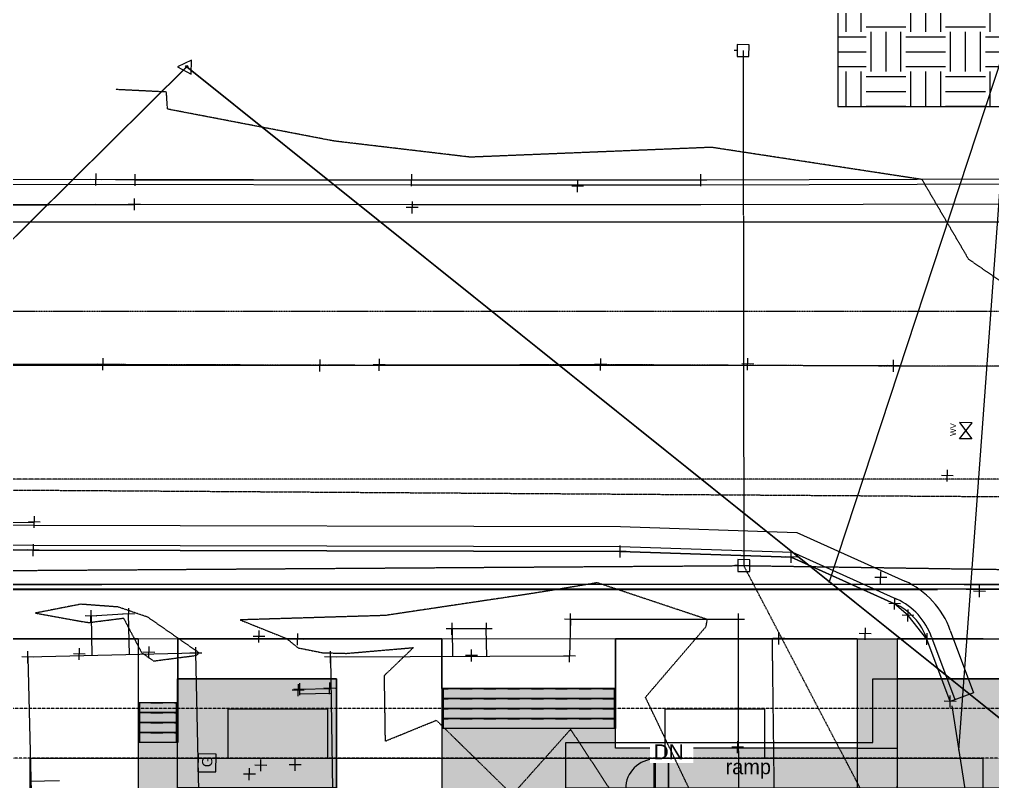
# Model space of a CAD drawing. Header units: inches. Extents: x -10205 to 13964, y -460 to 30702.
# Drawn here: x -1935 to -759, y 12096 to 13017 of the extents above; entities that cross this region are included whole.
import ezdxf

# ---------------------------------------------------------------- set-up
doc = ezdxf.new("R2010")
doc.units = ezdxf.units.IN
doc.header["$MEASUREMENT"] = 0
for name, pattern in [('Aligning Line 1_8_', [0.25, 0.125, -0.125]), ('IMPORT-CENTER _3_', [2, 1.25, -0.25, 0.25, -0.25]), ('IMPORT-DASHED _2_', [0.75, 0.5, -0.25]), ('IMPORT-HIDDEN', [0.375, 0.25, -0.125]), ('IMPORT-OE', [1.3, 1, -0.15, 0, -0.15]), ('IMPORT-SAN', [1.4, 1, -0.13, 0, -0.27]), ('IMPORT-TEL', [1.35, 1, -0.15, 0, -0.2]), ('Overhead 1_16_', [0.101562, 0.0625, -0.039062])]:
    doc.linetypes.add(name, pattern=pattern)
for name, color, linetype, lineweight in [('0-1', 7, 'Continuous', 5), ('0-2', 8, 'Continuous', 9), ('0-4', 7, 'Continuous', 9), ('0-7', 147, 'Continuous', 13), ('00base_6150001_dwg', 147, 'Continuous', 13), ('27', 147, 'Continuous', 13), ('35', 147, 'Continuous', 13), ('4', 147, 'Continuous', 13), ('6', 147, 'Continuous', 13), ('7', 147, 'Continuous', 13), ('9', 147, 'Continuous', 13), ('A-DOOR-1', 53, 'Continuous', 9), ('A-DOOR-2', 133, 'Continuous', 13), ('A-DOOR-FRAM-1', 133, 'Continuous', 13), ('A-FLOR-1', 10, 'Continuous', 5), ('A-FLOR-2', 243, 'Continuous', 5), ('A-FLOR-4', 53, 'Continuous', 9), ('A-FLOR-HRAL-1', 8, 'Continuous', 9), ('A-FLOR-HRAL-2', 53, 'Continuous', 9), ('A-FLOR-LEVL-1', 55, 'Continuous', 5), ('A-FLOR-LEVL-2', 53, 'Continuous', 9), ('A-FLOR-LEVL-TEXT-1', 253, 'Continuous', 9), ('A-WALL-5', 130, 'Continuous', 25), ('A-WALL-PATT-2', 254, 'Continuous', 9), ('C-TOPO', 7, 'Continuous', 9), ('E_RDWY_Asph', 1, 'Continuous', 13), ('E_RDWY_C_and_G', 1, 'Continuous', 13), ('E_RDWY_Centerline', 1, 'IMPORT-CENTER _3_', 13), ('E_RW', 147, 'IMPORT-DASHED _2_', 13), ('E_RW-1', 4, 'IMPORT-CENTER _3_', 9), ('E_Survey_Control', 147, 'Continuous', 13), ('E_Survey_Traverse', 147, 'Continuous', 13), ('E_TOPO_BLD-1', 147, 'Continuous', 13), ('E_TOPO_BLD_Over', 147, 'Continuous', 13), ('E_TOPO_DTM_Boundary', 147, 'Continuous', 13), ('E_TOPO_DTM_Breaklines', 147, 'Continuous', 13), ('E_TOPO_DTM_Contours_Minor', 147, 'IMPORT-DASHED _2_', 13), ('E_TOPO_Text', 147, 'Continuous', 13), ('E_UTL_E_PowerPole', 147, 'Continuous', 13), ('E_UTL_G_Meter', 147, 'Continuous', 13), ('E_UTL_Overhead', 147, 'IMPORT-OE', 13), ('E_UTL_SAN_PIPE', 147, 'IMPORT-SAN', 13), ('E_UTL_T', 147, 'IMPORT-TEL', 13), ('E_UTL_W_Valve', 147, 'Continuous', 13), ('G-ANNO-SYMB', 111, 'Aligning Line 1_8_', 9), ('G-ANNO-TEXT-1', 147, 'Continuous', 20), ('P_PARCEL', 147, 'Continuous', 13), ('P_SETBACK_BALC', 147, 'IMPORT-HIDDEN', 13), ('P_SETBACK_BUILD 2ND _ 3RD', 147, 'IMPORT-HIDDEN', 13), ('PROP BALC 1ST FLOOR', 147, 'Continuous', 13), ('PROP BALC 2ND _ 3RD FLOORS', 147, 'Continuous', 13), ('PROP BUILD 2ND _ 3RD FLOORS-1', 147, 'Continuous', 13), ('S-STRS-3', 9, 'Continuous', 5), ('S-STRS-4', 53, 'Continuous', 9), ('S-STRS-5', 53, 'Overhead 1_16_', 9), ('xref', 147, 'Continuous', 13)]:
    doc.layers.add(name, color=color, linetype=linetype, lineweight=lineweight)
doc.styles.add('Arial', font='arial.ttf', dxfattribs={"height": 18})
doc.styles.add('Arial_1', font='arial.ttf', dxfattribs={"height": 12.342857})
doc.styles.add('Arial_2', font='arial.ttf', dxfattribs={"height": 6.832212})
doc.styles.add('Century Gothic', font='ufonts.com_century-gothic.ttf', dxfattribs={"height": 18})

# ---------------------------------------------------------------- blocks, each defined once
blk = doc.blocks.new('Door-Passage-Single-Full_Lite - 1-1412149-SITE PLAN - CAD FILE')
at = {"layer": 'A-DOOR-1'}
blk.add_arc((18, 3.25), 36, 90, 180, dxfattribs=at)
at = {"layer": 'A-DOOR-2'}
for p, q in [((18, 39.25), (16.25, 39.25)), ((16.25, 39.25), (16.25, 3.25)), ((18, 3.25), (18, 39.25)), ((16.25, 3.25), (18, 3.25))]:
    blk.add_line(p, q, dxfattribs=at)
at = {"layer": 'A-DOOR-FRAM-1'}
for p, q in [((-18, 3.25), (-20, 3.25)), ((-20, 3.25), (-20, -2.5)), ((-18, 1.3125), (-18, 3.25)), ((-17.375, 1.3125), (-18, 1.3125)), ((-17.375, -0.5625), (-17.375, 1.3125)), ((18, 1.3125), (17.375, 1.3125)), ((17.375, 1.3125), (17.375, -0.5625)), ((18, 3.25), (18, 1.3125)), ((20, 3.25), (18, 3.25)), ((20, -2.5), (20, 3.25)), ((-20, -2.5), (-18, -2.5)), ((-18, -2.5), (-18, -0.5625)), ((-18, -0.5625), (-17.375, -0.5625)), ((17.375, -0.5625), (18, -0.5625)), ((18, -0.5625), (18, -2.5)), ((18, -2.5), (20, -2.5))]:
    blk.add_line(p, q, dxfattribs=at)
blk = doc.blocks.new('Top Rail Type - Top Rail_Internal_-1669237-SITE PLAN - CAD FILE')
at = {"layer": 'A-FLOR-HRAL-1'}
blk.add_hatch(color=256, dxfattribs=at).paths.add_polyline_path([(-1423.7, 12160.6), (-1423.6, 12160.6), (-1423.7, 12208.6), (-1423.8, 12208.6), (-1423.8, 12160.6)], flags=0)
at = {"layer": 'A-FLOR-HRAL-2'}
for p, q in [((-1424.5, 12208.6), (-1424.5, 12160.6)), ((-1423, 12160.6), (-1423, 12208.6))]:
    blk.add_line(p, q, dxfattribs=at)
blk = doc.blocks.new('Top Rail Type - Top Rail_Internal_-V18-SITE PLAN - CAD FILE')
at = {"layer": 'A-FLOR-HRAL-1'}
h = blk.add_hatch(color=256, dxfattribs=at)
h.paths.add_polyline_path([(-1423.8, 12160.6), (-1423.8, 12208.6), (-1424.5, 12208.6), (-1424.5, 12160.6)], flags=0)
h.paths.add_polyline_path([(-1423, 12160.6), (-1423, 12208.6), (-1423.6, 12208.6), (-1423.6, 12160.6)], flags=0)
at = {"layer": 'A-FLOR-HRAL-2'}
for p, q in [((-1423, 12208.6), (-1424.5, 12208.6)), ((-1424.5, 12208.6), (-1424.5, 12160.6)), ((-1423, 12208.6), (-1423, 12160.6)), ((-1423, 12160.6), (-1424.5, 12160.6))]:
    blk.add_line(p, q, dxfattribs=at)
blk = doc.blocks.new('Top Rail Type - Top Rail_Internal_-1669248-SITE PLAN - CAD FILE')
at = {"layer": 'A-FLOR-HRAL-1'}
blk.add_hatch(color=256, dxfattribs=at).paths.add_polyline_path([(-1215.7, 12160.6), (-1215.6, 12160.6), (-1215.7, 12208.6), (-1215.8, 12208.6), (-1215.8, 12160.6)], flags=0)
at = {"layer": 'A-FLOR-HRAL-2'}
for p, q in [((-1216.5, 12208.6), (-1216.5, 12160.6)), ((-1215, 12160.6), (-1215, 12208.6))]:
    blk.add_line(p, q, dxfattribs=at)
blk = doc.blocks.new('Top Rail Type - Top Rail_Internal_-V19-SITE PLAN - CAD FILE')
at = {"layer": 'A-FLOR-HRAL-1'}
h = blk.add_hatch(color=256, dxfattribs=at)
h.paths.add_polyline_path([(-1216.5, 12160.6), (-1215.8, 12160.6), (-1215.8, 12208.6), (-1216.5, 12208.6), (-1216.5, 12164.8)], flags=0)
h.paths.add_polyline_path([(-1215, 12160.6), (-1215, 12208.6), (-1215.6, 12208.6), (-1215.6, 12160.6)], flags=0)
at = {"layer": 'A-FLOR-HRAL-2'}
for p, q in [((-1215, 12208.6), (-1216.5, 12208.6)), ((-1216.5, 12208.6), (-1216.5, 12160.6)), ((-1215, 12208.6), (-1215, 12160.6)), ((-1215, 12160.6), (-1216.5, 12160.6))]:
    blk.add_line(p, q, dxfattribs=at)
blk = doc.blocks.new('Top Rail Type - Top Rail_Internal_-1670796-SITE PLAN - CAD FILE')
at = {"layer": 'A-FLOR-HRAL-1'}
blk.add_hatch(color=256, dxfattribs=at).paths.add_polyline_path([(-1790.9, 12143.6), (-1790.8, 12143.6), (-1790.9, 12191.6), (-1791, 12191.6), (-1791, 12143.6)], flags=0)
at = {"layer": 'A-FLOR-HRAL-2'}
for p, q in [((-1791.7, 12191.6), (-1791.7, 12143.6)), ((-1790.2, 12143.6), (-1790.2, 12191.6))]:
    blk.add_line(p, q, dxfattribs=at)
blk = doc.blocks.new('Top Rail Type - Top Rail_Internal_-V20-SITE PLAN - CAD FILE')
at = {"layer": 'A-FLOR-HRAL-1'}
h = blk.add_hatch(color=256, dxfattribs=at)
h.paths.add_polyline_path([(-1791, 12143.6), (-1791, 12191.6), (-1791.7, 12191.6), (-1791.7, 12143.6)], flags=0)
h.paths.add_polyline_path([(-1790.2, 12143.6), (-1790.2, 12191.6), (-1790.8, 12191.6), (-1790.8, 12143.6)], flags=0)
at = {"layer": 'A-FLOR-HRAL-2'}
for p, q in [((-1790.2, 12191.6), (-1791.7, 12191.6)), ((-1791.7, 12191.6), (-1791.7, 12143.6)), ((-1790.2, 12191.6), (-1790.2, 12143.6)), ((-1790.2, 12143.6), (-1791.7, 12143.6))]:
    blk.add_line(p, q, dxfattribs=at)
blk = doc.blocks.new('Top Rail Type - Top Rail_Internal_-1670807-SITE PLAN - CAD FILE')
at = {"layer": 'A-FLOR-HRAL-1'}
blk.add_hatch(color=256, dxfattribs=at).paths.add_polyline_path([(-1744.9, 12143.6), (-1744.8, 12143.6), (-1744.9, 12191.6), (-1745, 12191.6), (-1745, 12143.6)], flags=0)
at = {"layer": 'A-FLOR-HRAL-2'}
for p, q in [((-1745.7, 12191.6), (-1745.7, 12143.6)), ((-1744.2, 12143.6), (-1744.2, 12191.6))]:
    blk.add_line(p, q, dxfattribs=at)
blk = doc.blocks.new('Top Rail Type - Top Rail_Internal_-V21-SITE PLAN - CAD FILE')
at = {"layer": 'A-FLOR-HRAL-1'}
h = blk.add_hatch(color=256, dxfattribs=at)
h.paths.add_polyline_path([(-1744.2, 12143.6), (-1744.2, 12191.6), (-1744.8, 12191.6), (-1744.8, 12143.6)], flags=0)
h.paths.add_polyline_path([(-1745, 12143.6), (-1745, 12191.6), (-1745.7, 12191.6), (-1745.7, 12143.6)], flags=0)
at = {"layer": 'A-FLOR-HRAL-2'}
for p, q in [((-1744.2, 12191.6), (-1745.7, 12191.6)), ((-1745.7, 12191.6), (-1745.7, 12143.6)), ((-1744.2, 12191.6), (-1744.2, 12143.6)), ((-1744.2, 12143.6), (-1745.7, 12143.6))]:
    blk.add_line(p, q, dxfattribs=at)
blk = doc.blocks.new('1750 Ox - 2nd Phase_rvt-1-SITE PLAN - CAD FILE')
at = {"layer": 'A-FLOR-1'}
h = blk.add_hatch(color=256, dxfattribs=at)
h.paths.add_polyline_path([(-1166.7, 12087.6), (-1168.5, 12087.6), (-1168.5, 12123.6), (-1166.7, 12123.6), (-1166.7, 12088.6)], flags=0)
h.paths.add_polyline_path([(-1150.7, 12088.6), (-1150.7, 11858.6), (-1274.7, 11858.6), (-1274.7, 12088.6), (-1204.7, 12088.6), (-1204.7, 12087.6), (-1202.7, 12087.6), (-1202.7, 12085.7), (-1202.1, 12085.7), (-1202.1, 12083.8), (-1202.7, 12083.8), (-1202.7, 12081.8), (-1204.7, 12081.8), (-1204.7, 12080.6), (-1266.7, 12080.6), (-1266.7, 11866.6), (-1158.7, 11866.6), (-1158.7, 12080.6), (-1164.7, 12080.6), (-1164.7, 12081.8), (-1166.7, 12081.8), (-1166.7, 12083.8), (-1167.3, 12083.8), (-1167.3, 12085.7), (-1166.7, 12085.7), (-1166.7, 12087.6), (-1164.7, 12087.6), (-1164.7, 12088.6), (-1158.7, 12088.6)], flags=0)
h.paths.add_polyline_path([(-1334.3, 9849), (-673.5, 9869.2), (-674.6, 9884.5), (-588.9, 9872), (-578.7, 9874), (-578.7, 9920.1), (-1106.7, 9904), (-1106.7, 10051), (-806.7, 10051), (-806.7, 12088.6), (-1150.7, 12088.6), (-1150.7, 12136.6), (-1214.7, 12136.6), (-1214.7, 12160.6), (-1424.7, 12160.6), (-1424.7, 12088.6), (-1886.7, 12088.6), (-1886.7, 11279.8), (-1226.7, 11279.8), (-1226.7, 10819), (-1886.7, 10819), (-1886.7, 10051), (-1334.3, 10051), (-1334.3, 9897.4)], flags=0)
h.paths.add_polyline_path([(-1166.7, 10052), (-1166.7, 10053.9), (-1167.3, 10053.9), (-1167.3, 10055.8), (-1166.7, 10055.8), (-1166.7, 10057.7), (-1164.7, 10057.7), (-1164.7, 10059), (-1158.7, 10059), (-1158.7, 10273), (-1266.7, 10273), (-1266.7, 10059), (-1204.7, 10059), (-1204.7, 10057.7), (-1202.7, 10057.7), (-1202.7, 10055.8), (-1202.1, 10055.8), (-1202.1, 10053.9), (-1202.7, 10053.9), (-1202.7, 10052), (-1204.7, 10052), (-1204.7, 10051), (-1274.7, 10051), (-1274.7, 10281), (-1150.7, 10281), (-1150.7, 10051), (-1164.7, 10051), (-1164.7, 10052)], flags=0)
h.paths.add_polyline_path([(-1168.5, 10016), (-1168.5, 10052), (-1166.7, 10052), (-1166.7, 10016)], flags=0)
h.paths.add_polyline_path([(-1236.4, 10110.8), (-1265.2, 10110.8), (-1265.2, 10175.7), (-1247.3, 10184), (-1243.9, 10198), (-1234.4, 10177.6), (-1231, 10191.6), (-1213.2, 10199.9), (-1213.2, 10110.8), (-1215.2, 10110.8)], flags=0)
h.paths.add_polyline_path([(-613.3, 10473.4), (-578.7, 10473.4), (-578.7, 10521.1), (-703.7, 10521.1), (-703.7, 10473.4), (-626.7, 10473.4)], flags=0)
h.paths.add_polyline_path([(-703.7, 10819), (-578.7, 10819), (-578.7, 10866.7), (-703.7, 10866.7), (-703.7, 10819.2)], flags=0)
h.paths.add_polyline_path([(-578.7, 11260.7), (-578.7, 11308.2), (-703.7, 11308.1), (-703.7, 11260.7), (-613.3, 11260.7)], flags=0)
h.paths.add_polyline_path([(-1234.3, 11462.6), (-1322.7, 11462.6), (-1322.7, 11582.6), (-1226.7, 11582.6), (-1226.7, 11462.6)], flags=0)
h.paths.add_polyline_path([(-1315.1, 11470.2), (-1234.3, 11470.2), (-1234.3, 11575), (-1315.1, 11575), (-1315.1, 11494.2)], flags=0)
h.paths.add_polyline_path([(-626.7, 11579.4), (-578.7, 11579.4), (-578.7, 11626.9), (-703.7, 11626.9), (-703.7, 11579.4)], flags=0)
h.paths.add_polyline_path([(-1429.5, 11913.1), (-1450, 11913.2), (-1450.5, 11913.4), (-1450.9, 11913.7), (-1451.3, 11914.1), (-1451.5, 11914.6), (-1451.5, 11915.1), (-1451.5, 11935.6), (-1451.3, 11936.1), (-1450.9, 11936.5), (-1450.5, 11936.9), (-1450, 11937.1), (-1449.5, 11937.1), (-1429, 11937.1), (-1428.5, 11936.9), (-1428, 11936.5), (-1427.8, 11936.1), (-1427.6, 11935.6), (-1427.5, 11935.1), (-1427.6, 11914.6), (-1427.8, 11914.1), (-1428.1, 11913.7), (-1428.5, 11913.4), (-1429, 11913.2)], flags=0)
h.paths.add_polyline_path([(-1409.5, 11919.1), (-1409.5, 11949.6), (-1404.6, 11949.5), (-1404.4, 11949.3), (-1404.3, 11949.1), (-1404.7, 11948.6), (-1404.3, 11948.6), (-1346.6, 11948.7), (-1346.8, 11949.2), (-1346.7, 11949.4), (-1346.4, 11949.6), (-1346.3, 11949.6), (-1341.6, 11949.6), (-1341.6, 11919.1), (-1404.8, 11919.1)], flags=0)
h.paths.add_polyline_path([(-1265.2, 11939.7), (-1265.2, 12028.8), (-1213.2, 12028.8), (-1213.2, 11963.9), (-1231, 11955.6), (-1234.4, 11941.6), (-1243.9, 11962), (-1247.3, 11948), (-1263.2, 11940.6)], flags=0)
h.paths.add_polyline_path([(-1428.5, 11955.1), (-1457.6, 11955.1), (-1457.6, 12023), (-1427.1, 12023), (-1427.1, 12018.1), (-1427.3, 12017.9), (-1427.6, 12017.9), (-1428, 12018.2), (-1428, 12017.9), (-1428, 11960.1), (-1427.4, 11960.3), (-1427.2, 11960.2), (-1427.1, 11960), (-1427.1, 11959.8), (-1427.1, 11955.1), (-1428.1, 11955.1)], flags=0)
h.paths.add_polyline_path([(-1391.6, 11971.1), (-1392.1, 11971.2), (-1392.6, 11971.4), (-1393, 11971.7), (-1393.3, 11972.1), (-1393.5, 11972.6), (-1393.6, 11973.1), (-1393.5, 12005.6), (-1393.3, 12006.1), (-1393, 12006.5), (-1392.6, 12006.8), (-1392.1, 12007), (-1391.6, 12007.1), (-1359, 12007), (-1358.6, 12006.8), (-1358.1, 12006.5), (-1357.8, 12006.1), (-1357.6, 12005.6), (-1357.6, 12005.1), (-1357.6, 11972.6), (-1357.8, 11972.1), (-1358.1, 11971.7), (-1358.6, 11971.4), (-1359, 11971.2), (-1359.6, 11971.1)], flags=0)
h.paths.add_polyline_path([(-1345.5, 12028.6), (-1346.6, 12028.7), (-1346.7, 12028.8), (-1346.8, 12029.1), (-1346.4, 12029.6), (-1346.8, 12029.6), (-1404.6, 12029.5), (-1404.3, 12029), (-1404.5, 12028.7), (-1404.7, 12028.6), (-1404.8, 12028.6), (-1409.5, 12028.6), (-1409.5, 12059.1), (-1341.6, 12059.1), (-1341.6, 12028.6)], flags=0)
h.paths.add_polyline_path([(-1444.1, 12041), (-1450, 12041.1), (-1450.5, 12041.3), (-1450.9, 12041.6), (-1451.3, 12042), (-1451.5, 12042.5), (-1451.5, 12043), (-1451.5, 12063.6), (-1451.3, 12064.1), (-1450.9, 12064.5), (-1450.5, 12064.8), (-1450, 12065), (-1449.5, 12065.1), (-1429, 12065), (-1428.5, 12064.8), (-1428.1, 12064.5), (-1427.8, 12064.1), (-1427.6, 12063.6), (-1427.5, 12063.1), (-1427.6, 12042.5), (-1427.8, 12042), (-1428.3, 12041.4), (-1428.5, 12041.3), (-1429, 12041.1), (-1429.5, 12041)], flags=0)
at = {"layer": 'A-FLOR-2'}
h = blk.add_hatch(color=256, dxfattribs=at)
h.paths.add_polyline_path([(-1586.7, 9916.4), (-1586.7, 9974.2), (-1334.3, 9974.2), (-1334.3, 10051), (-1802.7, 10051), (-1802.7, 9916.4)], flags=0)
h.paths.add_polyline_path([(-752.4, 10281.4), (-674.9, 10281.4), (-674.9, 10473.4), (-751.7, 10473.4), (-751.7, 10627), (-674.9, 10627), (-674.9, 10819), (-751.7, 10819), (-751.7, 11068.4), (-674.9, 11068.4), (-674.9, 11260.4), (-751.7, 11260.4), (-751.7, 11627.2), (-674.9, 11627.2), (-674.9, 11819.2), (-806.7, 11819.2), (-806.7, 10281.4), (-777.1, 10281.4)], flags=0)
h.paths.add_polyline_path([(-1495.5, 10819), (-1495.5, 10931.7), (-1687.5, 10931.7), (-1687.5, 10819)], flags=0)
h.paths.add_polyline_path([(-1265.1, 10819), (-1265.1, 10931.7), (-1418.7, 10931.7), (-1418.7, 10819)], flags=0)
h.paths.add_polyline_path([(-1322.7, 11164.6), (-1322.7, 11277.3), (-1514.7, 11277.3), (-1514.7, 11164.6), (-1444.1, 11164.6)], flags=0)
h.paths.add_polyline_path([(-1651.8, 12088.6), (-1551.9, 12088.6), (-1551.9, 12220.4), (-1743.9, 12220.4), (-1743.9, 12143.6), (-1791.9, 12143.6), (-1791.9, 12088.6), (-1658.8, 12088.6)], flags=0)
h.paths.add_polyline_path([(-874.7, 12088.6), (-682.7, 12088.6), (-682.7, 12220.4), (-874.7, 12220.4), (-874.7, 12208.6)], flags=0)
at = {"layer": 'A-FLOR-LEVL-1'}
for points in [[(-874.7, 12136.6), (-874.7, 12268.6), (-922.7, 12268.6), (-922.7, 12136.6)], [(-922.7, 12088.6), (-922.7, 12136.6), (-1150.7, 12136.6), (-1150.7, 12088.6), (-1028.7, 12088.6)], [(-911.2, 12088.6), (-874.7, 12088.6), (-874.7, 12136.6), (-922.7, 12136.6), (-922.7, 12088.6)]]:
    blk.add_hatch(color=256, dxfattribs=at).paths.add_polyline_path(points, flags=0)
at = {"layer": 'S-STRS-3'}
h = blk.add_hatch(color=256, dxfattribs=at)
h.paths.add_polyline_path([(-1418.9, 12196.6), (-1216.5, 12196.6), (-1216.5, 12208.6), (-1423, 12208.6), (-1423, 12196.6)], flags=0)
h.paths.add_polyline_path([(-1214.7, 12196.6), (-1214.7, 12208.6), (-1215, 12208.6), (-1215, 12196.6)], flags=0)
h.paths.add_polyline_path([(-1424.7, 12196.6), (-1424.5, 12196.6), (-1424.5, 12208.6), (-1424.7, 12208.6)], flags=0)
h = blk.add_hatch(color=256, dxfattribs=at)
h.paths.add_polyline_path([(-1423, 12184.6), (-1216.5, 12184.6), (-1216.5, 12196.6), (-1423, 12196.6)], flags=0)
h.paths.add_polyline_path([(-1214.7, 12184.6), (-1214.7, 12196.6), (-1215, 12196.6), (-1215, 12184.6)], flags=0)
h.paths.add_polyline_path([(-1424.7, 12184.6), (-1424.5, 12184.6), (-1424.5, 12196.6), (-1424.7, 12196.6)], flags=0)
h = blk.add_hatch(color=256, dxfattribs=at)
h.paths.add_polyline_path([(-1744.2, 12179.6), (-1743.9, 12179.6), (-1743.9, 12191.6), (-1744.2, 12191.6), (-1744.2, 12191)], flags=0)
h.paths.add_polyline_path([(-1791.7, 12179.6), (-1791.7, 12191.6), (-1791.9, 12191.6), (-1791.9, 12179.6)], flags=0)
h.paths.add_polyline_path([(-1790.2, 12179.6), (-1745.7, 12179.6), (-1745.7, 12191.6), (-1790.2, 12191.6)], flags=0)
h = blk.add_hatch(color=256, dxfattribs=at)
h.paths.add_polyline_path([(-1424.7, 12172.6), (-1424.5, 12172.6), (-1424.5, 12184.6), (-1424.7, 12184.6), (-1424.7, 12175.3)], flags=0)
h.paths.add_polyline_path([(-1423, 12172.6), (-1216.5, 12172.6), (-1216.5, 12184.6), (-1423, 12184.6), (-1423, 12175.3)], flags=0)
h.paths.add_polyline_path([(-1215, 12172.6), (-1214.7, 12172.6), (-1214.7, 12184.6), (-1215, 12184.6), (-1215, 12175.3)], flags=0)
h = blk.add_hatch(color=256, dxfattribs=at)
h.paths.add_polyline_path([(-1791.9, 12167.6), (-1791.7, 12167.6), (-1791.7, 12179.6), (-1791.9, 12179.6), (-1791.9, 12175.3)], flags=0)
h.paths.add_polyline_path([(-1790.2, 12167.6), (-1745.7, 12167.6), (-1745.7, 12179.6), (-1790.2, 12179.6), (-1790.2, 12175.3)], flags=0)
h.paths.add_polyline_path([(-1744.2, 12167.6), (-1743.9, 12167.6), (-1743.9, 12179.6), (-1744.2, 12179.6), (-1744.2, 12175.3)], flags=0)
h = blk.add_hatch(color=256, dxfattribs=at)
h.paths.add_polyline_path([(-1281.3, 12160.6), (-1216.5, 12160.6), (-1216.5, 12172.6), (-1423, 12172.6), (-1423, 12160.6), (-1303.8, 12160.6)], flags=0)
h.paths.add_polyline_path([(-1424.5, 12160.6), (-1424.5, 12172.6), (-1424.7, 12172.6), (-1424.7, 12160.6)], flags=0)
h.paths.add_polyline_path([(-1214.7, 12160.6), (-1214.7, 12172.6), (-1215, 12172.6), (-1215, 12160.6)], flags=0)
h = blk.add_hatch(color=256, dxfattribs=at)
h.paths.add_polyline_path([(-1755.6, 12155.6), (-1745.7, 12155.6), (-1745.7, 12167.6), (-1790.2, 12167.6), (-1790.2, 12155.6), (-1758.5, 12155.6)], flags=0)
h.paths.add_polyline_path([(-1791.7, 12155.6), (-1791.7, 12167.6), (-1791.9, 12167.6), (-1791.9, 12155.6)], flags=0)
h.paths.add_polyline_path([(-1743.9, 12155.6), (-1743.9, 12167.6), (-1744.2, 12167.6), (-1744.2, 12155.6)], flags=0)
h = blk.add_hatch(color=256, dxfattribs=at)
h.paths.add_polyline_path([(-1743.9, 12143.6), (-1743.9, 12155.6), (-1744.2, 12155.6), (-1744.2, 12143.6)], flags=0)
h.paths.add_polyline_path([(-1745.7, 12143.6), (-1745.7, 12155.6), (-1790.2, 12155.6), (-1790.2, 12143.6), (-1755.6, 12143.6)], flags=0)
h.paths.add_polyline_path([(-1791.7, 12143.6), (-1791.7, 12155.6), (-1791.9, 12155.6), (-1791.9, 12143.6)], flags=0)
at = {"layer": 'A-FLOR-4'}
for p, q in [((-1551.9, 12220.4), (-1743.9, 12220.4)), ((-1743.9, 12220.4), (-1743.9, 12143.6)), ((-1551.9, 12088.6), (-1551.9, 12220.4)), ((-682.7, 12220.4), (-874.7, 12220.4)), ((-874.7, 12220.4), (-874.7, 12088.6)), ((-1424.5, 12160.6), (-1424.7, 12160.6)), ((-1424.7, 12160.6), (-1424.7, 12088.6)), ((-1216.5, 12160.6), (-1423, 12160.6)), ((-1214.7, 12160.6), (-1215, 12160.6)), ((-1214.7, 12136.6), (-1214.7, 12160.6)), ((-1791.7, 12143.6), (-1791.9, 12143.6)), ((-1791.9, 12143.6), (-1791.9, 12088.6)), ((-1745.7, 12143.6), (-1790.2, 12143.6)), ((-1743.9, 12143.6), (-1744.2, 12143.6)), ((-1150.7, 12136.6), (-1214.7, 12136.6)), ((-1150.7, 12088.6), (-1150.7, 12136.6))]:
    blk.add_line(p, q, dxfattribs=at)
at = {"layer": 'A-FLOR-LEVL-2'}
for p, q in [((-922.7, 12268.6), (-874.7, 12268.6)), ((-922.7, 12268.6), (-922.7, 12136.6)), ((-874.7, 12268.6), (-874.7, 12220.4)), ((-1150.7, 12136.6), (-1150.7, 12088.6)), ((-922.7, 12136.6), (-1150.7, 12136.6)), ((-922.7, 12136.6), (-922.7, 12088.6)), ((-922.7, 12136.6), (-874.7, 12136.6))]:
    blk.add_line(p, q, dxfattribs=at)
at = {"layer": 'S-STRS-4'}
for p, q in [((-1424.5, 12208.6), (-1424.7, 12208.6)), ((-1424.7, 12208.6), (-1424.7, 12196.6)), ((-1216.5, 12208.6), (-1423, 12208.6)), ((-1214.7, 12208.6), (-1215, 12208.6)), ((-1214.7, 12208.6), (-1214.7, 12196.6)), ((-1424.7, 12196.6), (-1424.7, 12184.6)), ((-1424.5, 12196.6), (-1424.7, 12196.6)), ((-1216.5, 12196.6), (-1423, 12196.6)), ((-1214.7, 12196.6), (-1215, 12196.6)), ((-1214.7, 12196.6), (-1214.7, 12184.6)), ((-1791.7, 12191.6), (-1791.9, 12191.6)), ((-1791.9, 12191.6), (-1791.9, 12179.6)), ((-1745.7, 12191.6), (-1790.2, 12191.6)), ((-1743.9, 12191.6), (-1744.2, 12191.6)), ((-1424.7, 12184.6), (-1424.7, 12172.6)), ((-1424.5, 12184.6), (-1424.7, 12184.6)), ((-1216.5, 12184.6), (-1423, 12184.6)), ((-1214.7, 12184.6), (-1215, 12184.6)), ((-1214.7, 12184.6), (-1214.7, 12172.6)), ((-1791.9, 12179.6), (-1791.9, 12167.6)), ((-1791.7, 12179.6), (-1791.9, 12179.6)), ((-1745.7, 12179.6), (-1790.2, 12179.6)), ((-1743.9, 12179.6), (-1744.2, 12179.6)), ((-1424.7, 12172.6), (-1424.7, 12160.6)), ((-1424.5, 12172.6), (-1424.7, 12172.6)), ((-1216.5, 12172.6), (-1423, 12172.6)), ((-1214.7, 12172.6), (-1215, 12172.6)), ((-1214.7, 12172.6), (-1214.7, 12160.6)), ((-1791.9, 12167.6), (-1791.9, 12155.6)), ((-1791.7, 12167.6), (-1791.9, 12167.6)), ((-1745.7, 12167.6), (-1790.2, 12167.6)), ((-1743.9, 12167.6), (-1744.2, 12167.6)), ((-1424.5, 12160.6), (-1424.7, 12160.6)), ((-1216.5, 12160.6), (-1423, 12160.6)), ((-1214.7, 12160.6), (-1215, 12160.6)), ((-1791.9, 12155.6), (-1791.9, 12143.6)), ((-1791.7, 12155.6), (-1791.9, 12155.6)), ((-1745.7, 12155.6), (-1790.2, 12155.6)), ((-1743.9, 12155.6), (-1744.2, 12155.6))]:
    blk.add_line(p, q, dxfattribs=at)
at = {"layer": 'S-STRS-5'}
for p, q in [((-1424.5, 12207.8), (-1424.7, 12207.8)), ((-1216.5, 12207.8), (-1423, 12207.8)), ((-1214.7, 12207.8), (-1215, 12207.8)), ((-1424.5, 12195.8), (-1424.7, 12195.8)), ((-1216.5, 12195.8), (-1423, 12195.8)), ((-1214.7, 12195.8), (-1215, 12195.8)), ((-1791.7, 12190.9), (-1791.9, 12190.9)), ((-1745.7, 12190.9), (-1790.2, 12190.9)), ((-1743.9, 12190.9), (-1744.2, 12190.9)), ((-1424.5, 12183.8), (-1424.7, 12183.8)), ((-1216.5, 12183.8), (-1423, 12183.8)), ((-1214.7, 12183.8), (-1215, 12183.8)), ((-1791.7, 12178.9), (-1791.9, 12178.9)), ((-1745.7, 12178.9), (-1790.2, 12178.9)), ((-1743.9, 12178.9), (-1744.2, 12178.9)), ((-1424.5, 12171.8), (-1424.7, 12171.8)), ((-1216.5, 12171.8), (-1423, 12171.8)), ((-1214.7, 12171.8), (-1215, 12171.8)), ((-1791.7, 12166.9), (-1791.9, 12166.9)), ((-1745.7, 12166.9), (-1790.2, 12166.9)), ((-1743.9, 12166.9), (-1744.2, 12166.9)), ((-1791.7, 12154.9), (-1791.9, 12154.9)), ((-1745.7, 12154.9), (-1790.2, 12154.9)), ((-1743.9, 12154.9), (-1744.2, 12154.9))]:
    blk.add_line(p, q, dxfattribs=at)
at = {"layer": '0-2'}
for name, p in [('Top Rail Type - Top Rail_Internal_-1669237-SITE PLAN - CAD FILE', (0, 0)), ('Top Rail Type - Top Rail_Internal_-V18-SITE PLAN - CAD FILE', (0, 0)), ('Top Rail Type - Top Rail_Internal_-1669248-SITE PLAN - CAD FILE', (0, 0)), ('Top Rail Type - Top Rail_Internal_-V19-SITE PLAN - CAD FILE', (0, 0)), ('Top Rail Type - Top Rail_Internal_-1670796-SITE PLAN - CAD FILE', (0, 0)), ('Top Rail Type - Top Rail_Internal_-V20-SITE PLAN - CAD FILE', (0, 0)), ('Top Rail Type - Top Rail_Internal_-1670807-SITE PLAN - CAD FILE', (0, 0)), ('Top Rail Type - Top Rail_Internal_-V21-SITE PLAN - CAD FILE', (0, 0)), ('Door-Passage-Single-Full_Lite - 1-1412149-SITE PLAN - CAD FILE', (-1184.7, 12084.3))]:
    blk.add_blockref(name, p, dxfattribs=at)
at = {"layer": 'A-FLOR-LEVL-TEXT-1', "insert": (-1168.8, 12141.3), "char_height": 18, "width": 43.397, "attachment_point": 1, "line_spacing_factor": 0.941778, "style": 'Arial', "bg_fill": 3, "box_fill_scale": 1.25, "bg_fill_color": 256, "bg_fill_true_color": 13158600, "bg_fill_transparency": 0}
blk.add_mtext('DN', dxfattribs=at)
blk = doc.blocks.new('building 1 - building 1-1268151-SITE PLAN - CAD FILE')
at = {"layer": 'A-WALL-PATT-2'}
h = blk.add_hatch(dxfattribs=at)
h.set_pattern_fill('FP_19', color=256, style=0, pattern_type=2)
h.set_pattern_definition([(0, (0, 0), (48, 48), [48, -48]), (0, (0, 18), (48, 48), [48, -48]), (0, (0, 36), (48, 48), [48, -48]), (90, (6, 42), (-48, 48), [48, -48]), (90, (24, 42), (-48, 48), [48, -48]), (90, (42, 42), (-48, 48), [48, -48])])
h.paths.add_polyline_path([(-946.3, 12911.8), (808.6, 12911.8), (808.6, 14369.8), (-946.3, 14369.8), (-946.3, 12978.8)], flags=0)
at = {"layer": 'A-WALL-5'}
for p, q in [((-946.3, 14369.8), (-946.3, 12911.8)), ((-946.3, 12911.8), (808.6, 12911.8))]:
    blk.add_line(p, q, dxfattribs=at)
blk = doc.blocks.new('1750 Ox - Topography_rvt-1-SITE PLAN - CAD FILE')
at = {"layer": 'C-TOPO'}
for p, q in [((-1821.4, 12772), (-2178.3, 12772)), ((-1821.4, 12772), (-2178.3, 12772)), ((-1613.3, 12772), (-1821.4, 12772)), ((-1613.3, 12772), (-1821.4, 12772)), ((-1459.4, 12772), (-1613.3, 12772)), ((-1459.4, 12772), (-1613.3, 12772)), ((-1358.9, 12772), (-1459.4, 12772)), ((-1358.9, 12772), (-1459.4, 12772)), ((-945.4, 12772), (-1358.9, 12772)), ((-945.4, 12772), (-1358.9, 12772)), ((-590.4, 12772), (-945.4, 12772)), ((-590.4, 12772), (-945.4, 12772)), ((-1835.7, 12328.6), (-2297.1, 12328.6)), ((-1835.7, 12328.6), (-2297.1, 12328.6)), ((-2295.5, 12334.6), (-1835.5, 12334.6)), ((-1835.5, 12334.6), (-2295.5, 12334.6)), ((-1566.7, 12328.6), (-1835.7, 12328.6)), ((-1566.7, 12328.6), (-1835.7, 12328.6)), ((-1567.3, 12334.6), (-1835.5, 12334.6)), ((-1567.3, 12334.6), (-1835.5, 12334.6)), ((-1368.9, 12334.6), (-1567.3, 12334.6)), ((-1368.9, 12334.6), (-1567.3, 12334.6)), ((-1367.7, 12328.6), (-1566.7, 12328.6)), ((-1367.7, 12328.6), (-1566.7, 12328.6)), ((-1319.5, 12334.6), (-1368.9, 12334.6)), ((-1319.5, 12334.6), (-1368.9, 12334.6)), ((-1318.9, 12328.6), (-1367.7, 12328.6)), ((-1318.9, 12328.6), (-1367.7, 12328.6)), ((-793.4, 12334.6), (-1319.5, 12334.6)), ((-793.4, 12334.6), (-1319.5, 12334.6)), ((-791.3, 12328.6), (-1318.9, 12328.6)), ((-791.3, 12328.6), (-1318.9, 12328.6)), ((-638.4, 12334.6), (-793.4, 12334.6)), ((-793.4, 12334.6), (-638.4, 12334.6)), ((-791.3, 12328.6), (-639, 12328.6)), ((-639, 12328.6), (-791.3, 12328.6)), ((-1837.6, 12268.6), (-2258.2, 12268.6)), ((-2258.2, 12268.6), (-1837.6, 12268.6)), ((-1837.6, 12268.6), (-1791.9, 12268.6)), ((-1791.9, 12268.6), (-1837.6, 12268.6)), ((-1791.9, 12268.6), (-1791.9, 12191.6)), ((-1791.9, 12268.6), (-1791.9, 12191.6)), ((-1560.4, 12268.6), (-1743.9, 12268.6)), ((-1743.9, 12220.4), (-1743.9, 12268.6)), ((-1743.9, 12268.6), (-1560.4, 12268.6)), ((-1743.9, 12268.6), (-1743.9, 12220.4)), ((-1560.4, 12268.6), (-1424.7, 12268.6)), ((-1424.7, 12268.6), (-1560.4, 12268.6)), ((-1424.7, 12208.6), (-1424.7, 12268.6)), ((-1424.7, 12268.6), (-1424.7, 12208.6)), ((-922.7, 12268.6), (-1214.7, 12268.6)), ((-1214.7, 12208.6), (-1214.7, 12268.6)), ((-1214.7, 12268.6), (-922.7, 12268.6)), ((-1214.7, 12268.6), (-1214.7, 12208.6)), ((-770.5, 12268.6), (-874.7, 12268.6)), ((-874.7, 12268.6), (-770.5, 12268.6)), ((-770.5, 12268.6), (-645.6, 12268.6)), ((-770.5, 12268.6), (-645.6, 12268.6))]:
    blk.add_line(p, q, dxfattribs=at)
at = {"layer": '0-4'}
blk.add_blockref('building 1 - building 1-1268151-SITE PLAN - CAD FILE', (0, 0), dxfattribs=at)
blk = doc.blocks.new('00base_6150001_dwg-1748108-SITE PLAN - CAD FILE')
at = {"layer": '0-7'}
blk.add_line((4040718.4, 3367687.7), (4040720.1, 3367651.8), dxfattribs=at)
at = {"layer": '0-7', "flags": 128}
for points in [[(4038565.9, 3368290.3), (4038421.3, 3368287.9), (4038349.7, 3369826.5), (4040914, 3369871.8), (4040968.5, 3366594.6)], [(4040908.5, 3366593.6), (4040879.7, 3368328.7), (4040803.4, 3368327.5)]]:
    blk.add_lwpolyline(points, dxfattribs=at)
at = {"layer": '27'}
for p, q in [((4040742.3, 3367401.4), (4040742.3, 3367415.8)), ((4040897.9, 3367406.2), (4040897.9, 3367420.6)), ((4040735.1, 3367408.6), (4040749.5, 3367408.6)), ((4040890.7, 3367413.4), (4040905.1, 3367413.4)), ((4040736.4, 3367367.2), (4040750.8, 3367367.2)), ((4040743.6, 3367360), (4040743.6, 3367374.4)), ((4040895.3, 3367359.5), (4040895.3, 3367373.9)), ((4040888.1, 3367366.7), (4040902.5, 3367366.7)), ((4040872, 3367156.3), (4040886.4, 3367156.3)), ((4040879.2, 3367149.1), (4040879.2, 3367163.5))]:
    blk.add_line(p, q, dxfattribs=at)
at = {"layer": '35'}
for p, q in [((4040868.4, 3367685.1), (4040868.4, 3367699.5)), ((4040861.2, 3367692.3), (4040875.6, 3367692.3)), ((4040876.5, 3367482.2), (4040876.5, 3367496.6)), ((4040869.3, 3367489.4), (4040883.7, 3367489.4)), ((4040835, 3367355.8), (4040835, 3367370.2)), ((4040827.8, 3367363), (4040842.2, 3367363)), ((4040836.7, 3367319.8), (4040836.7, 3367334.2)), ((4040874.5, 3367319.5), (4040874.5, 3367333.9)), ((4040829.5, 3367327), (4040843.9, 3367327)), ((4040867.3, 3367326.7), (4040881.7, 3367326.7)), ((4040873.3, 3367037.7), (4040887.7, 3367037.7)), ((4040880.5, 3367030.5), (4040880.5, 3367044.9)), ((4040924.8, 3367030.2), (4040924.8, 3367044.6)), ((4040917.6, 3367037.4), (4040932, 3367037.4)), ((4040928.1, 3366827.2), (4040928.1, 3366841.6)), ((4040920.9, 3366834.4), (4040935.3, 3366834.4))]:
    blk.add_line(p, q, dxfattribs=at)
at = {"layer": '4'}
for p, q in [((4040873.2, 3367623), (4040873.2, 3367637.4)), ((4040866, 3367630.2), (4040880.4, 3367630.2)), ((4040869.4, 3367546.1), (4040883.8, 3367546.1)), ((4040876.6, 3367538.9), (4040876.6, 3367553.3)), ((4040731.5, 3367415.1), (4040731.5, 3367429.5)), ((4040724.3, 3367422.3), (4040738.7, 3367422.3)), ((4041419.2, 3367229.7), (4041419.2, 3367244.1)), ((4041412, 3367236.9), (4041426.4, 3367236.9)), ((4041448.3, 3367030.3), (4041448.3, 3367044.7)), ((4041441.1, 3367037.5), (4041455.5, 3367037.5)), ((4040773.8, 3366825.7), (4040773.8, 3366840.1)), ((4040766.6, 3366832.9), (4040781, 3366832.9)), ((4040905.9, 3366778.2), (4040905.9, 3366792.6)), ((4040898.7, 3366785.4), (4040913.1, 3366785.4)), ((4040913.4, 3366673.8), (4040913.4, 3366688.2)), ((4040906.2, 3366681), (4040920.6, 3366681)), ((4040974.4, 3366663.4), (4040988.8, 3366663.4)), ((4040981.6, 3366656.2), (4040981.6, 3366670.6)), ((4040723.1, 3366639.2), (4040737.5, 3366639.2)), ((4041106, 3366577.8), (4041106, 3366592.2)), ((4041098.8, 3366585), (4041113.2, 3366585)), ((4040959.8, 3366543.8), (4040974.2, 3366543.8)), ((4040967, 3366536.6), (4040967, 3366551))]:
    blk.add_line(p, q, dxfattribs=at)
at = {"layer": '6'}
for p, q in [((4041024.5, 3367687.2), (4041038.9, 3367687.2)), ((4041031.7, 3367680), (4041031.7, 3367694.4)), ((4041417.4, 3367565.3), (4041417.4, 3367579.7)), ((4041410.2, 3367572.5), (4041424.6, 3367572.5))]:
    blk.add_line(p, q, dxfattribs=at)
at = {"layer": '7'}
for p, q in [((4040990.6, 3367687.8), (4041005, 3367687.8)), ((4040997.8, 3367680.6), (4040997.8, 3367695)), ((4041446.5, 3367612.4), (4041446.5, 3367626.8)), ((4041439.3, 3367619.6), (4041453.7, 3367619.6)), ((4041446.8, 3367565.1), (4041446.8, 3367579.5)), ((4041439.6, 3367572.3), (4041454, 3367572.3)), ((4041445, 3367238.2), (4041459.4, 3367238.2)), ((4041452.2, 3367231), (4041452.2, 3367245.4)), ((4041007.9, 3366971.6), (4041007.9, 3366986)), ((4041000.7, 3366978.8), (4041015.1, 3366978.8)), ((4041450.8, 3366888.8), (4041465.2, 3366888.8)), ((4041458, 3366881.6), (4041458, 3366896)), ((4041004.6, 3366764.8), (4041004.6, 3366779.2)), ((4040997.4, 3366772), (4041011.8, 3366772)), ((4040950.3, 3366638.9), (4040950.3, 3366653.3)), ((4040943.1, 3366646.1), (4040957.5, 3366646.1)), ((4040929.2, 3366629.7), (4040943.6, 3366629.7)), ((4040936.4, 3366622.5), (4040936.4, 3366636.9)), ((4040901.1, 3366606.3), (4040915.5, 3366606.3)), ((4040908.3, 3366599.1), (4040908.3, 3366613.5)), ((4040833.4, 3366569.8), (4040833.4, 3366584.2)), ((4040826.2, 3366577), (4040840.6, 3366577))]:
    blk.add_line(p, q, dxfattribs=at)
at = {"layer": '9'}
for p, q in [((4041223.6, 3367600.2), (4041223.6, 3367614.6)), ((4041216.4, 3367607.4), (4041230.8, 3367607.4)), ((4041219.3, 3367345.1), (4041233.7, 3367345.1)), ((4041226.5, 3367337.9), (4041226.5, 3367352.3)), ((4041221.2, 3367273.6), (4041235.6, 3367273.6)), ((4041228.4, 3367266.4), (4041228.4, 3367280.8)), ((4041226.2, 3367006), (4041240.6, 3367006)), ((4041233.4, 3366998.8), (4041233.4, 3367013.2)), ((4041230.5, 3366652.3), (4041244.9, 3366652.3)), ((4041237.7, 3366645.1), (4041237.7, 3366659.5))]:
    blk.add_line(p, q, dxfattribs=at)
at = {"layer": 'E_RDWY_Asph', "flags": 128}
blk.add_lwpolyline([(4040828.2, 3366574.9), (4040661.6, 3366546), (4040567.2, 3366533.3), (4040556.4, 3366406.3), (4040520.1, 3366303.4), (4040520.1, 3366213.1)], dxfattribs=at)
at = {"layer": 'E_RDWY_C_and_G'}
blk.add_line((4040910.5, 3366600.7), (4040835.6, 3366571.4), dxfattribs=at)
at = {"layer": 'E_RDWY_C_and_G', "flags": 128}
for points in [[(4041444, 3365879.2), (4041441.7, 3366109.6), (4041435.6, 3366496), (4041428, 3366888.3), (4041422.2, 3367237.8), (4041416.5, 3367619.1), (4041410.6, 3367936.2), (4041404.5, 3368268.4), (4041396.5, 3368753), (4041386.2, 3369415.6), (4041380.9, 3369781.9), (4041373.2, 3370200.4), (4041367.2, 3370589.3)], [(4041468, 3365879.4), (4041465.7, 3366109.9), (4041459.6, 3366496.5), (4041452, 3366888.7), (4041446.2, 3367238.1), (4041440.5, 3367619.5), (4041434.6, 3367936.7), (4041428.5, 3368268.9), (4041420.5, 3368753.4), (4041410.2, 3369416), (4041404.9, 3369782.3), (4041397.2, 3370200.8), (4041391.2, 3370589.6)], [(4041474, 3365879.5), (4041471.7, 3366110), (4041465.6, 3366496.6), (4041458, 3366888.8), (4041452.2, 3367238.2), (4041446.5, 3367619.6), (4041440.6, 3367936.8), (4041434.5, 3368269), (4041426.5, 3368753.5), (4041416.2, 3369416.1), (4041410.9, 3369782.4), (4041403.2, 3370200.9), (4041397.2, 3370589.7)], [(4040960.8, 3369790.9), (4040969.3, 3369466.2), (4040975.8, 3369067.6), (4040983.6, 3368630.7), (4040989.6, 3368225.1), (4040996, 3367849.2), (4040997.8, 3367687.8), (4041007.9, 3366978.8), (4041004.6, 3366772), (4040950.3, 3366646.1)], [(4040966.8, 3369791.2), (4040975.3, 3369466.3), (4040981.8, 3369067.7), (4040989.6, 3368630.8), (4040995.6, 3368225.2), (4041002, 3367849.3), (4041003.8, 3367687.8), (4041013.9, 3366978.8), (4041010.6, 3366770.7), (4040955.8, 3366643.7)], [(4040990.7, 3369792.5), (4040999.3, 3369466.8), (4041005.8, 3369068.1), (4041013.6, 3368631.2), (4041019.6, 3368225.6), (4041026, 3367849.6), (4041027.8, 3367688.1), (4041037.9, 3366978.7), (4041034.5, 3366765.6), (4040977.9, 3366634.2)], [(4040919, 3366578.3), (4040844.3, 3366549.1), (4040833.4, 3366577), (4040908.3, 3366606.3)]]:
    blk.add_lwpolyline(points, dxfattribs=at)
at = {"layer": 'E_RDWY_C_and_G'}
for radius, start in [(73.3, 290.2207), (79.3, 290.265), (103.3, 290.402)]:
    blk.add_arc((4040883, 3366675.1), radius, start, 336.6781, dxfattribs=at)
at = {"layer": 'E_RDWY_Centerline', "flags": 128}
blk.add_lwpolyline([(4041175.6, 3370601), (4041179.2, 3370225.8), (4041187.8, 3369801.5), (4041194.9, 3369403.9), (4041198.6, 3369098.1), (4041206.2, 3368666), (4041213, 3368282.4), (4041218.8, 3367958.6), (4041223.6, 3367607.4), (4041228.2, 3367272), (4041233.4, 3367006), (4041237.7, 3366652.3), (4041243.5, 3366265.2), (4041258.9, 3365866.7)], dxfattribs=at)
at = {"layer": 'E_RW', "flags": 128}
blk.add_lwpolyline([(4037894.5, 3366705.1), (4038494.3, 3366722.6), (4040905.2, 3366793.1)], dxfattribs=at)
at = {"layer": 'E_RW-1'}
blk.add_line((4041228.7, 3371155.1), (4041324.3, 3365407.8), dxfattribs=at)
at = {"layer": 'E_Survey_Control', "flags": 128}
blk.add_lwpolyline([(4041592.6, 3367506.5), (4041584.2, 3367523.3), (4041575.8, 3367506.5)], close=True, dxfattribs=at)
at = {"layer": 'E_Survey_Control'}
blk.add_circle((4041584.7, 3367512.1), 1.4, dxfattribs=at)
at = {"layer": 'E_Survey_Traverse', "flags": 128}
blk.add_lwpolyline([(4039039.6, 3369997.1), (4041584.8, 3367512), (4040589.1, 3366225.9), (4039039.6, 3369997.1), (4041584.7, 3367512.1), (4040589.1, 3366226.3)], close=True, dxfattribs=at)
at = {"layer": 'E_TOPO_BLD-1', "flags": 128}
for points in [[(4040868.4, 3367692.3), (4040249.6, 3367666.6), (4040263.6, 3367430.8), (4040564.4, 3367444.2), (4040563.1, 3367477.5), (4040876.5, 3367489.4)], [(4040874.5, 3367326.7), (4040528.5, 3367315.7), (4040532.3, 3367195.8), (4040476.9, 3367194), (4040482.3, 3367025.8), (4040077, 3367014.9), (4040077.9, 3366976.4), (4040034, 3366975.5), (4040035.6, 3366813.5), (4040431.3, 3366822.4), (4040429.8, 3366871.1), (4040611.5, 3366877.1), (4040611.1, 3366828.6), (4040928.1, 3366834.4), (4040924.8, 3367037.4), (4040880.5, 3367037.7)]]:
    blk.add_lwpolyline(points, close=True, dxfattribs=at)
blk.add_lwpolyline([(4040830.7, 3367325.3), (4040829, 3367362.8), (4040835, 3367363), (4040836.7, 3367325.5)], dxfattribs=at)
at = {"layer": 'E_TOPO_BLD_Over', "flags": 128}
for points in [[(4040873.3, 3367569.5), (4040922.5, 3367571.4), (4040919.3, 3367616.8), (4040871.5, 3367614.9)], [(4040878.4, 3367137.9), (4040911.7, 3367139), (4040911.1, 3367180.4), (4040877.5, 3367179.4)]]:
    blk.add_lwpolyline(points, dxfattribs=at)
at = {"layer": 'E_TOPO_DTM_Boundary'}
blk.add_line((4041237.7, 3366652.3), (4041179.2, 3370225.8), dxfattribs=at)
at = {"layer": 'E_TOPO_DTM_Breaklines', "flags": 128}
for points in [[(4041175.6, 3370601), (4041179.2, 3370225.8), (4041187.8, 3369801.5), (4041194.9, 3369403.9), (4041198.6, 3369098.1), (4041206.2, 3368666), (4041213, 3368282.4), (4041218, 3367961.6), (4041223.6, 3367607.4), (4041226.5, 3367345.1), (4041228.4, 3367273.6), (4041233.4, 3367006), (4041237.7, 3366652.3), (4041243.5, 3366265.2), (4041258.9, 3365866.7)], [(4041366.1, 3370592), (4041373.4, 3370198.1), (4041379.8, 3369832.6), (4041383.1, 3369592.5), (4041386.7, 3369369.2), (4041390.6, 3369147.7), (4041397.9, 3368675.1), (4041403.6, 3368321.3), (4041407.7, 3368084), (4041408.9, 3367987.3), (4041417.4, 3367572.5)], [(4041474, 3365879.5), (4041471.7, 3366110), (4041465.6, 3366496.6), (4041458, 3366888.8), (4041452.2, 3367238.2), (4041446.8, 3367572.3), (4041446.5, 3367619.6), (4041440.6, 3367936.8), (4041439, 3367986.3), (4041437.7, 3368084.4), (4041437.7, 3368121.7), (4041434.5, 3368269), (4041433, 3368325.8), (4041428.3, 3368675.3), (4041426.5, 3368753.5), (4041421.1, 3369091.1), (4041420.6, 3369147.1), (4041416.7, 3369371.3), (4041416.2, 3369416.1), (4041410.9, 3369782.4), (4041409.1, 3369830.2), (4041403.2, 3370200.9), (4041397.2, 3370589.7)], [(4040704.1, 3370012.4), (4040894.4, 3369965.7), (4040973.3, 3369858.4), (4040989.1, 3369792.1), (4040999.6, 3369468.8), (4041006.3, 3369068.7), (4041013.9, 3368629.9), (4041018.8, 3368226.8), (4041026.2, 3367881.8), (4041031.7, 3367687.2)], [(4040833.4, 3366577), (4040908.3, 3366606.3), (4040936.4, 3366629.7), (4040950.3, 3366646.1), (4041004.6, 3366772), (4041007.9, 3366978.8), (4040997.8, 3367687.8), (4040997.8, 3367736.7), (4040996, 3367849.2), (4040995.7, 3367882.3), (4040989.6, 3368225.1), (4040983.6, 3368630.7), (4040975.8, 3369067.6), (4040969.3, 3369466.2), (4040960.8, 3369790.9), (4040947.5, 3369847.2), (4040931.1, 3369880.2), (4040904.5, 3369917.3), (4040876.3, 3369932.6), (4040791, 3369978.7), (4040680.8, 3369981), (4040650.8, 3369981.9)]]:
    blk.add_lwpolyline(points, dxfattribs=at)
at = {"layer": 'E_TOPO_DTM_Contours_Minor', "flags": 128}
for points in [[(4040866.2, 3367540.4), (4040873.8, 3367489.1), (4040875.6, 3367486.6), (4040877.4, 3367486.2), (4040918.9, 3367548), (4040930.7, 3367584.1), (4040933.3, 3367629.5), (4040921.7, 3367684.2), (4040912.4, 3367627.1), (4040911.4, 3367619.1), (4040917.4, 3367577.5), (4040876.3, 3367555.1)], [(4040398.8, 3366830.4), (4040415.7, 3366819.8), (4040424, 3366809.7), (4040426.7, 3366804.4), (4040479.1, 3366823.7), (4040571, 3366839.9), (4040612.6, 3366821), (4040617, 3366815.9), (4040717.3, 3366831), (4040665.9, 3366862.3), (4040832.3, 3366945.3), (4040919, 3366873.4), (4040927.5, 3366872.2), (4040969.6, 3367005.8), (4040959.8, 3367058.9), (4040954.3, 3367090.3), (4040925.8, 3367261.5), (4040917.6, 3367436.6), (4040896, 3367380), (4040885, 3367366.1), (4040879.6, 3367336.5), (4040879.3, 3367307.5), (4040887.6, 3367226.7), (4040853, 3367261.5), (4040774, 3367259), (4040800.3, 3367197.5), (4040711.9, 3367104.2), (4040792, 3367035.1), (4040590.1, 3366897.8), (4040498.5, 3366959.1), (4040442.5, 3366940.2), (4040369.4, 3366938), (4040408.2, 3366852)]]:
    blk.add_lwpolyline(points, close=True, dxfattribs=at)
blk.add_lwpolyline([(4039688.5, 3365883.7), (4039202.7, 3365893.2), (4039106.3, 3365892.8), (4038871.4, 3365888.1), (4038865.6, 3365886.6), (4038865.2, 3365912.2), (4038957.6, 3365914.9), (4039210.5, 3365922.9), (4039297.7, 3365925.3), (4039523.3, 3365931.5), (4039618.6, 3365934.6), (4039805, 3365938.9), (4039881.6, 3365939.2), (4039918, 3365943.1), (4039922.9, 3365921.6), (4039932.8, 3365920.4), (4040010.1, 3365947.7), (4040030.7, 3365956.1), (4040039.5, 3365960.4), (4040219.1, 3365986.2), (4040270.7, 3365998.8), (4040384.7, 3366029.1), (4040421.4, 3366037.7), (4040696.1, 3366043.6), (4040724, 3366045.1), (4040731.6, 3366049.3), (4040841.8, 3366095.2), (4040873.4, 3366112.9), (4040914, 3366120.3), (4040916.3, 3366119.8), (4040908.7, 3366113.3), (4040919.9, 3366104.7), (4040980.9, 3366087.3), (4041001.4, 3366092.2), (4040999.1, 3366098.7), (4040997.7, 3366103.5), (4041087, 3366133.3), (4041096.4, 3366131.8), (4041133.8, 3366099.7), (4041178.6, 3366206.6), (4041194.6, 3366292.4), (4041230.8, 3366311), (4041241.9, 3366373.5), (4041367.7, 3366563.5), (4041463.2, 3366621.5), (4041497.8, 3366876.5), (4041481.1, 3367167.7), (4041497.8, 3367332.4), (4041533.1, 3367534.6), (4041553.7, 3367536.2), (4041555.7, 3367597.5)], dxfattribs=at)
at = {"layer": 'E_TOPO_Text', "flags": 128}
blk.add_lwpolyline([(4040974.7, 3366725.5), (4041647.5, 3366516.5), (4040774.8, 3366566.1)], dxfattribs=at)
at = {"layer": 'E_UTL_E_PowerPole'}
for p, q in [((4041615.4, 3366847.5), (4041615.4, 3366851.1)), ((4040993.3, 3366836.3), (4040993.3, 3366839.9))]:
    blk.add_line(p, q, dxfattribs=at)
at = {"layer": 'E_UTL_E_PowerPole', "flags": 128}
for points in [[(4041608.2, 3366847.5), (4041608.2, 3366833.1), (4041622.6, 3366833.1), (4041622.6, 3366847.5)], [(4040986.1, 3366836.3), (4040986.1, 3366821.9), (4041000.5, 3366821.9), (4041000.5, 3366836.3)]]:
    blk.add_lwpolyline(points, close=True, dxfattribs=at)
at = {"layer": 'E_UTL_G_Meter', "flags": 128}
blk.add_lwpolyline([(4040755, 3367484.6), (4040733.4, 3367484.6), (4040733.4, 3367463), (4040755, 3367463)], close=True, dxfattribs=at)
at = {"layer": 'E_UTL_Overhead'}
blk.add_line((4040959, 3368298.7), (4040993.3, 3366829.1), dxfattribs=at)
at = {"layer": 'E_UTL_Overhead', "flags": 128}
blk.add_lwpolyline([(4041615.4, 3366840.3), (4040993.3, 3366829.1), (4040994.6, 3366100.4), (4040995.7, 3365982.2)], dxfattribs=at)
at = {"layer": 'E_UTL_SAN_PIPE'}
blk.add_line((4041044.9, 3370222.5), (4041082.8, 3366418.9), dxfattribs=at)
at = {"layer": 'E_UTL_T', "flags": 128}
blk.add_lwpolyline([(4040291.4, 3366813.6), (4039639.8, 3366092.5), (4040993.3, 3366829.1)], dxfattribs=at)
at = {"layer": 'E_UTL_W_Valve', "flags": 128}
blk.add_lwpolyline([(4041150.8, 3366571.2), (4041170.4, 3366556.1), (4041170.4, 3366571.2), (4041150.8, 3366556.1)], close=True, dxfattribs=at)
at = {"layer": 'P_PARCEL', "flags": 128}
blk.add_lwpolyline([(4040911.8, 3366397.1), (4040855.9, 3369756.7), (4038355, 3369712.6), (4038512.7, 3366327)], close=True, dxfattribs=at)
at = {"layer": 'P_SETBACK_BALC', "flags": 128}
blk.add_lwpolyline([(4040772.9, 3369695.3), (4038441.8, 3369654.1), (4038592.8, 3366413.4), (4040826.4, 3366478.7)], close=True, dxfattribs=at)
at = {"layer": 'P_SETBACK_BUILD 2ND _ 3RD', "flags": 128}
blk.add_lwpolyline([(4040766.2, 3366488.9), (4040714, 3369634.2), (4038456.6, 3369594.3), (4038604.2, 3366425.7)], close=True, dxfattribs=at)
at = {"layer": 'PROP BALC 1ST FLOOR', "flags": 128}
for points in [[(4040845.1, 3367510.9), (4040848.3, 3367318.9), (4040716.5, 3367316.7), (4040713.3, 3367508.7)], [(4040721.1, 3367039.5), (4040776.1, 3367040.4), (4040782.2, 3366669.7), (4040859, 3366671), (4040862.2, 3366479), (4040730.4, 3366476.8)]]:
    blk.add_lwpolyline(points, close=True, dxfattribs=at)
at = {"layer": 'PROP BALC 2ND _ 3RD FLOORS', "flags": 128}
for points in [[(4040750, 3367448.1), (4040810, 3367449.1), (4040812, 3367329.1), (4040752, 3367328.1)], [(4040758.8, 3366920.1), (4040818.8, 3366921.1), (4040820.8, 3366801.2), (4040760.8, 3366800.2)]]:
    blk.add_lwpolyline(points, close=True, dxfattribs=at)
at = {"layer": 'PROP BUILD 2ND _ 3RD FLOORS-1', "flags": 128}
blk.add_lwpolyline([(4039862.9, 3367673.4), (4039874.5, 3366977.5), (4039490.6, 3366971.1), (4039479, 3367667), (4038634.3, 3367652.9), (4038653.5, 3366501.1), (4040765.2, 3366536.2), (4040746, 3367688)], close=True, dxfattribs=at)
at = {"layer": 'xref'}
for p, q in [((4040912.1, 3367616.8), (4040926.5, 3367616.8)), ((4040919.3, 3367609.6), (4040919.3, 3367624)), ((4040922.5, 3367564.2), (4040922.5, 3367578.6)), ((4040915.3, 3367571.4), (4040929.7, 3367571.4)), ((4040833.8, 3367357.7), (4040833.8, 3367372.1)), ((4040826.6, 3367364.9), (4040841, 3367364.9)), ((4040903.9, 3367180.4), (4040918.3, 3367180.4)), ((4040911.1, 3367173.2), (4040911.1, 3367187.6)), ((4040911.7, 3367131.8), (4040911.7, 3367146.2)), ((4040904.5, 3367139), (4040918.9, 3367139)), ((4041229.6, 3366828.4), (4041244, 3366828.4)), ((4041236.8, 3366821.2), (4041236.8, 3366835.6))]:
    blk.add_line(p, q, dxfattribs=at)
at = {"layer": 'E_UTL_G_Meter', "insert": (4040739, 3367479.7), "char_height": 12.3, "width": 16.017, "attachment_point": 1, "line_spacing_factor": 0.941778, "style": 'Arial_1'}
blk.add_mtext('G', dxfattribs=at)
at = {"layer": 'E_UTL_W_Valve', "insert": (4041154.1, 3366582.4), "char_height": 6.83, "width": 18.318, "attachment_point": 1, "line_spacing_factor": 0.941778, "style": 'Arial_2'}
blk.add_mtext('WV', dxfattribs=at)

msp = doc.modelspace()

# ---------------------------------------------------------------- linework, layer by layer
at = {"layer": 'G-ANNO-SYMB'}
msp.add_line((-514.4, 12461.7), (-4244.8, 12461.7), dxfattribs=at)

# ---------------------------------------------------------------- block references
at = {"layer": '0-1'}
msp.add_blockref('1750 Ox - 2nd Phase_rvt-1-SITE PLAN - CAD FILE', (0, 0), dxfattribs=at)

# ---------------------------------------------------------------- next in the draw order: block references
msp.add_blockref('1750 Ox - Topography_rvt-1-SITE PLAN - CAD FILE', (0, 0), dxfattribs=at)
at = {"layer": '00base_6150001_dwg', "rotation": 89.04760487178136}
msp.add_blockref('00base_6150001_dwg-1748108-SITE PLAN - CAD FILE', (3298136.1, -4084040.1), dxfattribs=at)

# ---------------------------------------------------------------- next in the draw order: texts
at = {"layer": 'G-ANNO-TEXT-1', "insert": (-1081.9, 12123.2), "char_height": 18, "width": 80.598, "attachment_point": 1, "style": 'Century Gothic'}
msp.add_mtext('ramp', dxfattribs=at)

doc.saveas('drawing.dxf')
